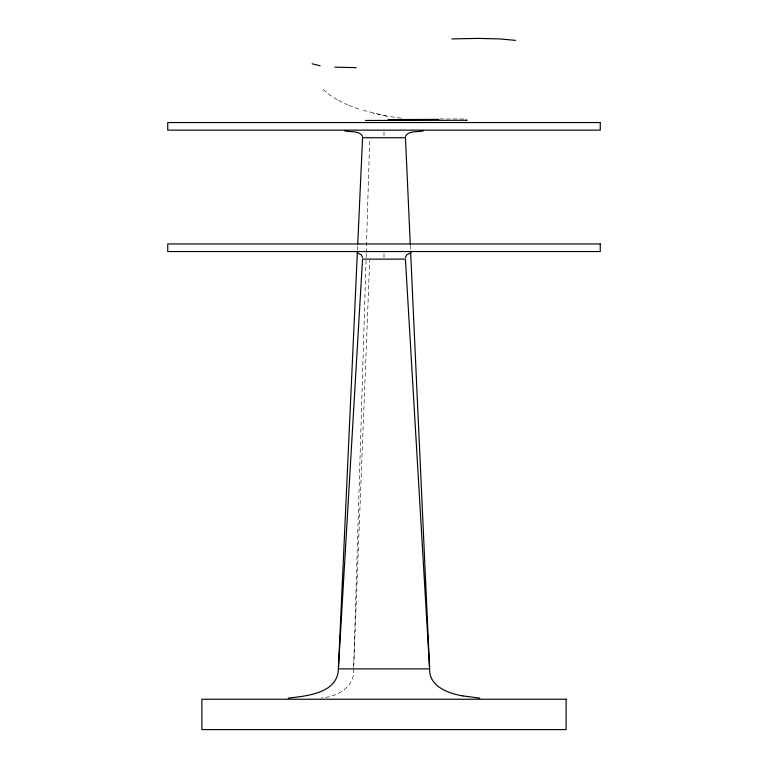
<?xml version="1.0" encoding="UTF-8"?>
<svg xmlns="http://www.w3.org/2000/svg" width="768" height="768" viewBox="0 0 768 768"><rect width="100%" height="100%" fill="white"/><g stroke="black" fill="none" stroke-linecap="round" stroke-linejoin="round"><path stroke-width="0.58" stroke-dasharray="3.84 2.88" d="M366.221 253.766L353.683 667.699L369.696 260.333M366.259 252.566L369.706 138.912M357.456 250.176L357.677 245.386M353.645 668.89C355.363 686.88 337.152 696.96 321.446 697.891M439.747 118.915L466.147 119.011M401.174 118.147L386.506 116.074L373.277 113.27M386.506 116.074L360.47 109.632M348.816 105.312L359.491 109.306M338.534 100.416L347.635 104.794M337.162 99.629L329.798 95.03L321.12 87.763M410.323 245.386L410.544 250.176M384 131.808L384 136.502M384 253.67L384 257.568"/><path stroke-width="1.15" d="M357.35 252.566L338.39 668.89C337.766 693.427 306.672 695.942 288.202 698.112M357.725 244.195L362.573 137.722L405.466 137.722L410.275 244.195M405.437 257.568L406.694 254.774L410.938 252.778M405.475 136.502C408.374 130.224 418.003 132.403 423.408 130.848M451.834 38.909L477.792 38.4L499.546 38.909L515.626 40.378M438.797 119.405L388.061 119.558M462.605 695.885L479.798 698.112M334.867 67.171L356.141 67.661M466.195 120.211L467.069 120.259L365.491 120.47M344.592 130.848C349.997 132.403 359.626 130.224 362.525 136.502M312.134 63.773L320.179 65.798M462.682 695.885C448.358 693.427 428.995 686.496 429.61 668.89L405.427 259.133L362.534 259.133L338.39 668.89L429.61 668.89L410.65 252.566M357.062 252.778L361.306 254.774L362.563 257.568M600.259 122.544L167.741 122.544L167.741 130.128L600.259 130.128L600.259 122.544M600.259 243.955L167.741 243.955L167.741 251.539L600.259 251.539L600.259 243.955M566.122 699.245L201.878 699.245L201.878 729.6L566.122 729.6L566.122 699.245"/></g></svg>
